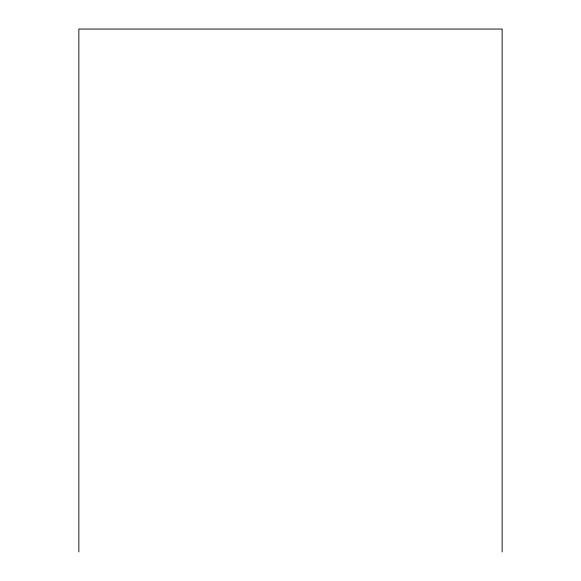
<?xml version="1.0" encoding="UTF-8"?>
<svg xmlns="http://www.w3.org/2000/svg" width="581" height="581" viewBox="0 0 581 581"><rect width="100%" height="100%" fill="white"/><g stroke="black" fill="none" stroke-linecap="round" stroke-linejoin="round"><path stroke-width="0.87" d="M502.144 551.95L502.144 29.05L78.856 29.05L78.856 551.95"/></g></svg>
